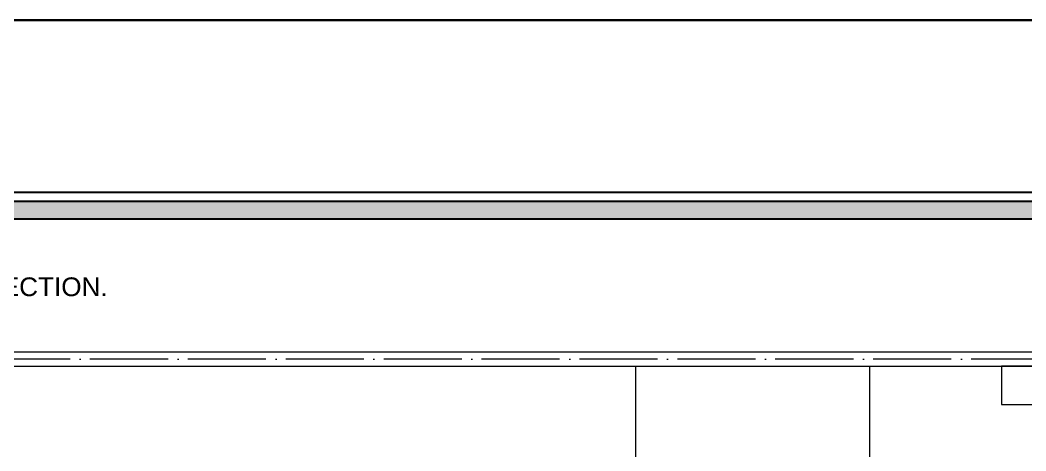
# Model space of a CAD drawing. Header units: millimetres. Extents: x 56222 to 3066687, y -650199 to -121287.
# Drawn here: x 147498.2 to 147807.4, y -178040.1 to -177907.8 of the extents above; entities that cross this region are included whole.
import ezdxf

# ---------------------------------------------------------------- set-up
doc = ezdxf.new("R2010")
doc.units = ezdxf.units.MM
doc.header["$MEASUREMENT"] = 0
doc.linetypes.add('ACAD_ISO04W100', pattern=[30, 24, -3, 0, -3])
for name, color, linetype, lineweight in [('Electrical', 84, 'Continuous', 30), ('GROUND FLOOR', 7, 'Continuous', 9), ('NAME PLATE', 7, 'Continuous', 25), ('XX~SLAB ( BEAM )~ ( DIM )', 7, 'Continuous', 9)]:
    doc.layers.add(name, color=color, linetype=linetype, lineweight=lineweight)
doc.styles.get("Standard").update_dxf_attribs({"font": 'arial.ttf', "height": 6})

# ---------------------------------------------------------------- blocks, each defined once
blk = doc.blocks.new('LAYOUT FILE')
at = {"layer": 'NAME PLATE', "true_color": 0xd39e00}
h = blk.add_hatch(color=42, dxfattribs=at)
h.paths.add_polyline_path([(3346889.83, -513806.18), (3346889.83, -514260.7), (3347535.56, -514260.7), (3347535.56, -513806.18)])
h.paths.add_polyline_path([(3346894.36, -513810.71), (3347531.03, -513810.71), (3347531.03, -514256.17), (3346894.36, -514256.17)], flags=16)
at = {"layer": 'NAME PLATE', "color": 42, "true_color": 0xd39e00}
for points in [[(3346887.56, -513803.91), (3347537.83, -513803.91), (3347537.83, -514262.96), (3346887.56, -514262.96)], [(3346889.83, -513806.18), (3347535.56, -513806.18), (3347535.56, -514260.7), (3346889.83, -514260.7)], [(3346894.36, -513810.71), (3347531.03, -513810.71), (3347531.03, -514256.17), (3346894.36, -514256.17)]]:
    blk.add_lwpolyline(points, close=True, dxfattribs=at)

msp = doc.modelspace()

# ---------------------------------------------------------------- linework, layer by layer
at = {"layer": 'GROUND FLOOR'}
for p, q in [((147404.641, -178009.614), (147904.891, -178009.614)), ((147409.141, -178014.114), (147904.891, -178014.114))]:
    msp.add_line(p, q, dxfattribs=at)
at = {"layer": 'GROUND FLOOR', "color": 1, "linetype": 'ACAD_ISO04W100'}
msp.add_lwpolyline([(147904.891, -178011.864), (147406.891, -178011.864), (147406.891, -178474.364), (147904.891, -178474.364)], dxfattribs=at)
at = {"layer": 'XX~SLAB ( BEAM )~ ( DIM )', "color": 3, "lineweight": 30}
msp.add_lwpolyline([(150032.597, -177907.771), (147249.712, -177907.771), (147249.712, -178560.829), (150032.597, -178560.829)], close=True, dxfattribs=at)
at = {"layer": 'XX~SLAB ( BEAM )~ ( DIM )'}
for points in [[(147759.391, -178067.364), (147687.511, -178067.364), (147687.511, -178014.114), (147759.391, -178014.114)], [(147859.891, -178014.114), (147799.891, -178014.114), (147799.891, -178025.881), (147859.891, -178025.881)]]:
    msp.add_lwpolyline(points, close=True, dxfattribs=at)

# ---------------------------------------------------------------- block references
at = {"layer": 'NAME PLATE', "lineweight": 0, "xscale": 1.209046105522275, "yscale": 1.209046105522275, "zscale": 1.209046105522275}
msp.add_blockref('LAYOUT FILE', (-3899229.164, 443251.986, 0.126), dxfattribs=at)

# ---------------------------------------------------------------- texts
at = {"layer": 'Electrical', "color": 5, "transparency": 33554687}
msp.add_text('PROVIDE CONDUIT FUTURE CONNECTION. ', height=5.7509, dxfattribs=at).set_placement((147356.899, -177992.555, -0.131))

doc.saveas('drawing.dxf')
